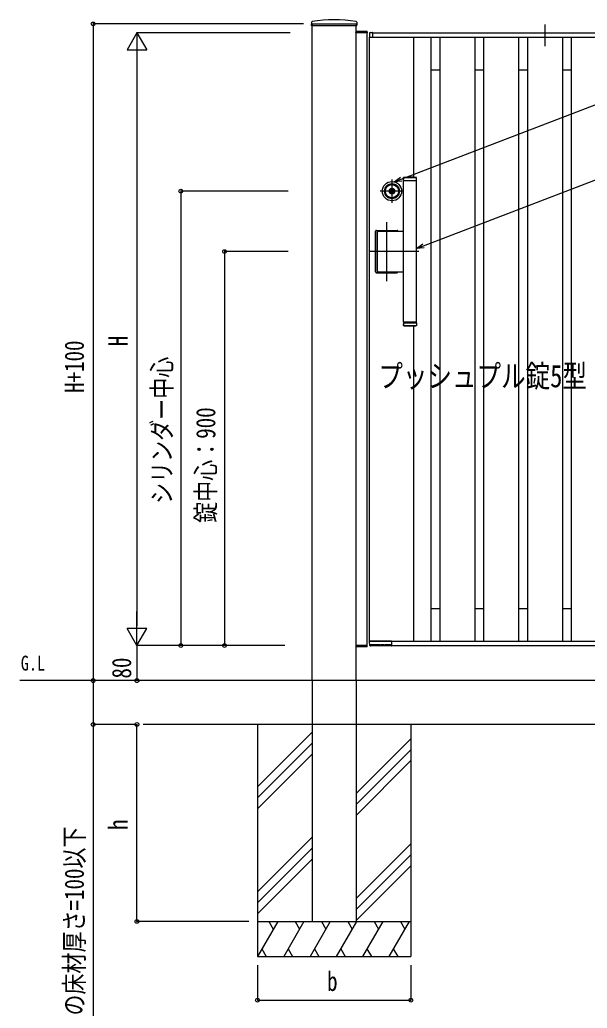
# Model space of a CAD drawing. Units: millimetres, scale not verified. Extents: x -4205 to 4205, y -2970 to 2970.
# Drawn here: x -1203 to 92, y -976 to 1282 of the extents above; entities that cross this region are included whole.
import ezdxf
from ezdxf.enums import TextEntityAlignment as Align

# ---------------------------------------------------------------- set-up
doc = ezdxf.new("R2010")
doc.units = ezdxf.units.MM
doc.header["$LTSCALE"] = 10
for name, color, linetype in [('0-3_USER1', 3, 'Continuous'), ('0-4_YKK_12', 2, 'Continuous'), ('0-6_YKK_A1', 4, 'Continuous'), ('0-7_YKK_D', 6, 'Continuous')]:
    doc.layers.add(name, color=color, linetype=linetype)
doc.styles.add('ＭＳ ゴシック', font='')
doc.styles.get('ＭＳ ゴシック').set_extended_font_data('MS Gothic')

msp = doc.modelspace()

# ---------------------------------------------------------------- linework, layer by layer
at = {"layer": '0-4_YKK_12'}
for p, q in [((-365.98, 684.94), (-365.98, 819.72)), ((-292.95, 752.33), (-404.98, 752.33))]:
    msp.add_line(p, q, dxfattribs=at)
at = {"layer": '0-6_YKK_A1'}
for p, q in [((-537.73, 1276.02), (-538.08, 1269.36)), ((-537.58, 1268.83), (-434.38, 1268.83)), ((-535.98, 1272.33), (-535.98, 1268.83)), ((-535.98, -227.67), (-535.98, 1268.83)), ((-435.98, -227.67), (-435.98, 1268.83)), ((-434.23, 1276.02), (-433.88, 1269.36)), ((-4.98, 1271.33), (-4.98, 1221.33)), ((-436.18, 1252.33), (-436.07, 1254.36)), ((-410.68, 1252.33), (-436.18, 1252.33)), ((-410.98, 1252.33), (-435.98, 1252.33)), ((-411.29, 1254.83), (-435.57, 1254.83)), ((-410.79, 1254.36), (-410.68, 1252.33)), ((-405.48, 1250.96), (-405.48, 1242.83)), ((-404.98, 1242.33), (395.02, 1242.33)), ((-404.98, 1242.33), (-398.28, 1242.33)), ((-404.98, -137.17), (-404.98, 1241.83)), ((-404.07, 1252.46), (-398.51, 1252.8)), ((-398.28, 1242.33), (-398.28, 1242.33)), ((-397.98, 1252.33), (388.02, 1252.33)), ((-397.98, 1242.33), (-397.98, 1252.33)), ((-397.98, 1242.63), (-397.98, 1252.3)), ((-304.98, 1242.33), (-304.98, 922.15)), ((-244.98, 1242.33), (-244.98, -137.67)), ((-164.98, 1242.33), (-164.98, -137.67)), ((-144.98, 1242.33), (-144.98, -137.67)), ((-64.98, 1242.33), (-64.98, -137.67)), ((-44.98, 1242.33), (-44.98, -137.67)), ((35.02, 1242.33), (35.02, -137.67)), ((55.02, 1242.33), (55.02, -137.67)), ((-264.98, 1167.33), (-244.98, 1167.33)), ((-164.98, 1167.33), (-144.98, 1167.33)), ((-64.98, 1167.33), (-44.98, 1167.33)), ((35.02, 1167.33), (55.02, 1167.33)), ((-353.98, 917.33), (-353.98, 863.33)), ((-327.98, 921.33), (-297.98, 921.33)), ((-327.98, 914.83), (-327.98, 921.33)), ((-327.98, 918.61), (-327.98, 917.61)), ((-327.98, 914.83), (-297.98, 914.83)), ((-327.98, 590.83), (-327.98, 913.83)), ((-297.98, 913.83), (-327.98, 913.83)), ((-326.98, 913.83), (-326.98, 914.83)), ((-298.98, 913.83), (-298.98, 914.83)), ((-297.98, 921.33), (-298.48, 921.83)), ((-297.98, 914.83), (-297.98, 921.33)), ((-297.98, 590.83), (-297.98, 913.83)), ((-326.98, 890.33), (-380.98, 890.33)), ((-358.14, 889.39), (-358.14, 891.27)), ((-357.84, 891.57), (-357.19, 891.57)), ((-357.84, 889.09), (-357.19, 889.09)), ((-357.08, 891.61), (-356.89, 891.73)), ((-357.08, 889.05), (-356.89, 888.92)), ((-356.89, 891.73), (-355.83, 891.73)), ((-356.89, 888.92), (-355.83, 888.92)), ((-355.83, 891.73), (-355.67, 891.16)), ((-355.83, 888.92), (-355.73, 889.29)), ((-355.58, 889.29), (-355.73, 889.29)), ((-355.48, 891.01), (-355.29, 891.01)), ((-355.02, 890.2), (-355.3, 889.48)), ((-355.02, 891.36), (-355.1, 891.14)), ((-355.02, 891.36), (-353.87, 891.36)), ((-354.88, 890.29), (-354.65, 890.29)), ((-354.5, 890.17), (-354.39, 889.54)), ((-352.94, 889.29), (-354.09, 889.29)), ((-353.46, 890.49), (-353.57, 891.12)), ((-353.08, 890.37), (-353.31, 890.37)), ((-352.94, 890.46), (-352.66, 891.18)), ((-352.94, 889.29), (-352.86, 889.52)), ((-352.48, 889.65), (-352.67, 889.65)), ((-352.38, 891.36), (-352.23, 891.36)), ((-352.14, 888.92), (-352.29, 889.5)), ((-352.14, 891.73), (-352.23, 891.36)), ((-351.07, 891.73), (-352.14, 891.73)), ((-351.07, 888.92), (-352.14, 888.92)), ((-350.88, 891.61), (-351.07, 891.73)), ((-350.88, 889.05), (-351.07, 888.92)), ((-350.12, 891.57), (-350.77, 891.57)), ((-350.12, 889.09), (-350.77, 889.09)), ((-349.82, 889.39), (-349.82, 891.27)), ((-391.48, 705.83), (-391.48, 798.83)), ((-390.98, 706.33), (-390.98, 798.33)), ((-389.48, 800.83), (-342.48, 800.83)), ((-388.98, 800.33), (-342.98, 800.33)), ((-387.33, 707.83), (-387.33, 796.83)), ((-385.33, 798.83), (-327.98, 798.83)), ((-389.48, 703.83), (-342.48, 703.83)), ((-388.98, 704.33), (-342.98, 704.33)), ((-385.33, 705.83), (-327.98, 705.83)), ((-297.98, 590.83), (-327.98, 590.83)), ((-327.98, 589.83), (-297.98, 589.83)), ((-327.98, 589.83), (-327.98, 583.33)), ((-327.98, 586.05), (-327.98, 587.05)), ((-326.98, 590.83), (-326.98, 589.83)), ((-298.98, 590.83), (-298.98, 589.83)), ((-297.98, 589.83), (-297.98, 583.33)), ((-327.98, 583.33), (-297.98, 583.33)), ((-304.98, 582.51), (-304.98, -137.67)), ((-297.98, 583.33), (-298.48, 582.83)), ((-264.98, -62.67), (-244.98, -62.67)), ((-164.98, -62.67), (-144.98, -62.67)), ((-64.98, -62.67), (-44.98, -62.67)), ((35.02, -62.67), (55.02, -62.67)), ((-436.18, -147.67), (-436.07, -149.7)), ((-410.68, -147.67), (-436.18, -147.67)), ((-411.29, -150.17), (-435.57, -150.17)), ((-410.79, -149.7), (-410.68, -147.67)), ((-404.87, -147.7), (-405.45, -138.2)), ((-404.98, -137.67), (395.02, -137.67)), ((-355.28, -137.67), (-404.95, -137.67)), ((-403.62, -148.17), (-404.37, -148.17)), ((-403.12, -147.68), (-403.09, -145.86)), ((-403.11, -147.17), (-356.81, -147.17)), ((-382.19, -145.57), (-402.77, -145.57)), ((-381.87, -145.86), (-381.86, -146.68)), ((-380.14, -146.68), (-380.12, -145.86)), ((-373.15, -145.57), (-379.81, -145.57)), ((-372.84, -145.86), (-372.82, -146.68)), ((-371.1, -146.68), (-371.09, -145.86)), ((-357.15, -145.57), (-370.77, -145.57)), ((-360.88, -145.57), (-360.86, -146.68)), ((-356.84, -145.86), (-356.81, -147.66)), ((-355.48, -148.16), (-356.31, -148.16)), ((-354.98, -137.67), (-354.98, -147.67)), ((-354.98, -137.97), (-354.98, -147.66)), ((-354.98, -147.67), (345.02, -147.67)), ((970.02, -227.67), (-1203.45, -227.67)), ((-535.98, -227.67), (-535.98, -777.67)), ((-435.98, -227.67), (-435.98, -777.67)), ((970.02, -327.67), (-921.71, -327.67)), ((-660.98, -327.67), (-660.98, -857.67)), ((-310.98, -327.67), (-310.98, -857.67)), ((-535.98, -345.46), (-660.98, -470.46)), ((-310.98, -360.46), (-435.98, -485.46)), ((-535.98, -370.46), (-660.98, -495.46)), ((-535.98, -395.46), (-660.98, -520.46)), ((-310.98, -385.46), (-435.98, -510.46)), ((-310.98, -410.46), (-435.98, -535.46)), ((-535.98, -585.46), (-660.98, -710.46)), ((-310.98, -600.46), (-435.98, -725.46)), ((-535.98, -610.46), (-660.98, -735.46)), ((-310.98, -625.46), (-435.98, -750.46)), ((-535.98, -635.46), (-660.98, -760.46)), ((-310.98, -650.46), (-435.98, -775.46)), ((-660.98, -777.67), (-310.98, -777.67)), ((-614.79, -777.67), (-660.98, -857.67)), ((-634.79, -777.67), (-624.79, -794.99)), ((-554.79, -777.67), (-600.98, -857.67)), ((-574.79, -777.67), (-564.79, -794.99)), ((-494.79, -777.67), (-540.98, -857.67)), ((-535.98, -777.67), (-435.98, -777.67)), ((-514.79, -777.67), (-504.79, -794.99)), ((-434.79, -777.67), (-480.98, -857.67)), ((-454.79, -777.67), (-444.79, -794.99)), ((-374.79, -777.67), (-420.98, -857.67)), ((-394.79, -777.67), (-384.79, -794.99)), ((-314.79, -777.67), (-360.98, -857.67)), ((-334.79, -777.67), (-324.79, -794.99)), ((-660.98, -857.67), (-310.98, -857.67)), ((-650.98, -840.35), (-640.98, -857.67)), ((-590.98, -840.35), (-580.98, -857.67)), ((-530.98, -840.35), (-520.98, -857.67)), ((-470.98, -840.35), (-460.98, -857.67)), ((-410.98, -840.35), (-400.98, -857.67)), ((-350.98, -840.35), (-340.98, -857.67))]:
    msp.add_line(p, q, dxfattribs=at)
for points in [[(-535.98, 1272.33), (-435.98, 1272.33), (-435.98, 1268.83)], [(-410.98, 1252.33), (-410.98, -147.67), (-435.98, -147.67)], [(-264.98, 1242.33), (-264.98, 737.83), (-264.98, -137.67)], [(-298.48, 921.83), (-327.48, 921.83), (-327.98, 921.33)], [(-298.48, 582.83), (-327.48, 582.83), (-327.98, 583.33)], [(-402.77, -145.57), (-402.91, -145.6), (-402.98, -145.65), (-403.03, -145.7), (-403.06, -145.76), (-403.08, -145.81), (-403.09, -145.86)], [(-381.87, -145.86), (-381.88, -145.82), (-381.89, -145.77), (-381.91, -145.73), (-381.94, -145.68), (-381.99, -145.63), (-382.07, -145.59), (-382.19, -145.57)], [(-379.81, -145.57), (-379.94, -145.6), (-380.02, -145.65), (-380.07, -145.7), (-380.1, -145.76), (-380.11, -145.81), (-380.12, -145.86)], [(-372.84, -145.86), (-372.84, -145.82), (-372.85, -145.77), (-372.88, -145.73), (-372.91, -145.68), (-372.96, -145.63), (-373.03, -145.59), (-373.15, -145.57)], [(-370.77, -145.57), (-370.91, -145.6), (-370.98, -145.65), (-371.03, -145.7), (-371.06, -145.76), (-371.08, -145.81), (-371.09, -145.86)], [(-356.84, -145.86), (-356.84, -145.82), (-356.85, -145.77), (-356.88, -145.73), (-356.91, -145.68), (-356.96, -145.63), (-357.03, -145.59), (-357.15, -145.57)]]:
    msp.add_lwpolyline(points, dxfattribs=at)
for radius in [22, 17, 15, 6.35, 5.6, 4.3]:
    msp.add_circle((-353.98, 890.33), radius, dxfattribs=at)
for centre, radius, start, end in [((-537.58, 1269.33), 0.5, 177, 270), ((-535.73, 1275.91), 2, 99.00123, 177), ((-485.98, 961.83), 320, 80.99877, 99.00123), ((-436.23, 1275.91), 2, 3, 80.99877), ((-434.38, 1269.33), 0.5, 270, 3), ((-435.57, 1254.33), 0.5, 90, 177), ((-411.29, 1254.33), 0.5, 3, 90), ((-403.98, 1250.96), 1.5, 93.5, 180), ((-404.98, 1242.83), 0.5, 180, 270), ((-398.48, 1252.3), 0.5, 0, 93.5), ((-398.28, 1242.63), 0.3, 270, 0), ((-312.98, 739.83), 182.5, 85.75781, 94.24219), ((-357.84, 891.27), 0.3, 90, 180), ((-357.84, 889.39), 0.3, 180, 270), ((-357.19, 891.77), 0.2, 270, 305), ((-357.19, 888.89), 0.2, 55, 90), ((-355.48, 891.21), 0.2, 195, 270), ((-355.58, 889.59), 0.3, 270, 338), ((-355.29, 891.21), 0.2, 270, 340), ((-354.88, 890.14), 0.15, 90, 158), ((-354.65, 890.14), 0.15, 10, 90), ((-354.09, 889.59), 0.3, 190, 270), ((-353.87, 891.06), 0.3, 10, 90), ((-353.31, 890.52), 0.15, 190, 270), ((-353.08, 890.52), 0.15, 270, 338), ((-352.67, 889.45), 0.2, 90, 160), ((-352.38, 891.06), 0.3, 90, 158), ((-352.48, 889.45), 0.2, 15, 90), ((-350.77, 891.77), 0.2, 235, 270), ((-350.77, 888.89), 0.2, 90, 125), ((-350.12, 891.27), 0.3, 0, 90), ((-350.12, 889.39), 0.3, 270, 0), ((-389.48, 798.83), 2, 90, 180), ((-388.98, 798.33), 2, 90, 180), ((-385.33, 796.83), 2, 90, 180), ((-342.98, 798.33), 2, 14.47751, 90), ((-342.48, 798.83), 2, 0, 90), ((-389.48, 705.83), 2, 180, 270), ((-388.98, 706.33), 2, 180, 270), ((-385.33, 707.83), 2, 180, 270), ((-342.98, 706.33), 2, 270, 345.52249), ((-342.48, 705.83), 2, 270, 0), ((-342.48, 705.83), 2, 358.47685, 0), ((-312.98, 764.83), 182.5, 265.75781, 274.24219), ((-435.57, -149.67), 0.5, 183, 270), ((-411.29, -149.67), 0.5, 270, 357), ((-404.95, -138.17), 0.5, 90, 183.5), ((-404.37, -147.67), 0.5, 183.5, 269.21081), ((-403.62, -147.67), 0.5, 269.18971, 359), ((-381.36, -146.67), 0.5, 181, 270), ((-380.64, -146.67), 0.5, 270, 359), ((-372.32, -146.67), 0.5, 181, 270), ((-371.6, -146.67), 0.5, 270, 359), ((-360.36, -146.67), 0.5, 181, 270), ((-356.31, -147.66), 0.5, 181.0014, 270.00152), ((-355.48, -147.66), 0.5, 270, 0), ((-355.28, -137.97), 0.3, 0, 90)]:
    msp.add_arc(centre, radius, start, end, dxfattribs=at)
at = {"layer": '0-7_YKK_D'}
for p, q in [((-555.98, 1272.33), (-1036.98, 1272.33)), ((-1035.98, 1272.33), (-1035.98, -227.67)), ((-935.98, 1252.33), (-958.48, 1213.36)), ((-585.98, 1252.33), (-936.98, 1252.33)), ((-935.98, 1252.33), (-913.48, 1213.36)), ((-935.98, 1252.33), (-935.98, 1174.39)), ((-958.48, 1213.36), (-913.48, 1213.36)), ((-935.98, 1207.33), (-935.98, -102.67)), ((-591.06, 890.33), (-836.98, 890.33)), ((-835.98, 890.33), (-835.98, -147.67)), ((-591.06, 752.33), (-736.98, 752.33)), ((-735.98, 752.33), (-735.98, -147.67)), ((-935.98, -147.67), (-935.98, -69.73)), ((-935.98, -147.67), (-958.48, -108.7)), ((-913.48, -108.7), (-958.48, -108.7)), ((-935.98, -147.67), (-913.48, -108.7)), ((-598.47, -147.67), (-936.98, -147.67)), ((-598.47, -147.67), (-936.98, -147.67)), ((-935.98, -147.67), (-935.98, -227.67)), ((-598.47, -147.67), (-836.98, -147.67)), ((-598.47, -147.67), (-736.98, -147.67)), ((-685.62, -227.67), (-1036.98, -227.67)), ((-1005.16, -227.67), (-1036.98, -227.67)), ((-855.98, -227.67), (-936.98, -227.67)), ((-941.71, -327.67), (-1036.98, -327.67)), ((-942, -327.67), (-934.98, -327.67)), ((-935.98, -777.66), (-935.98, -327.67)), ((-680.97, -777.66), (-936.98, -777.66)), ((-661, -877.67), (-661, -958.67)), ((-311, -877.67), (-311, -958.67)), ((-661, -957.67), (-311, -957.67))]:
    msp.add_line(p, q, dxfattribs=at)
for points in [[(-348.7, 911.69), (-332.83, 917.78), (615.67, 1281.83), (971.41, 1281.83)], [(-297.98, 759.4), (-282.11, 765.49), (603.02, 1104.77), (1251.75, 1104.77)], [(-331.2, 913.53), (-348.7, 911.69), (-334.47, 922.03)], [(-280.48, 761.23), (-297.98, 759.4), (-283.74, 769.74)], [(-1035.98, -227.67), (-1035.98, -327.67), (-1035.98, -1480.67)]]:
    msp.add_lwpolyline(points, dxfattribs=at)
for centre in [(-1035.98, 1272.33), (-835.98, 890.33), (-735.98, 752.33), (-835.98, -147.67), (-735.98, -147.67), (-1035.98, -227.67), (-1035.98, -227.67), (-935.98, -227.67), (-1035.98, -327.67), (-935.98, -327.67), (-935.98, -777.66), (-661, -957.67), (-311, -957.67)]:
    msp.add_circle(centre, 4.25, dxfattribs=at)

# ---------------------------------------------------------------- texts
at = {"layer": '0-3_USER1', "style": 'ＭＳ ゴシック', "width": 0.8}
for s, height, p in [('プッシュプル錠5型', 51.32, (-385, 427)), ('G.L', 33.99, (-1201.18, -214.84))]:
    msp.add_text(s, height=height, dxfattribs=at).set_placement(p, align=Align.BOTTOM_LEFT)
at = {"layer": '0-7_YKK_D', "style": 'ＭＳ ゴシック', "width": 0.8}
for s, p in [('H+100', (-1043.98, 429.53)), ('H', (-943.98, 536.33)), ('シリンダー中心', (-843.98, 176.13)), ('錠中心：900', (-743.98, 132.73)), ('80', (-935.98, -222.87)), ('インターロッキング等の床材厚さ=100以下', (-1043.98, -1472.67)), ('h', (-943.98, -568.67))]:
    msp.add_text(s, height=43.99, rotation=90, dxfattribs=at).set_placement(p, align=Align.BOTTOM_LEFT)
msp.add_text('b', height=43.99, dxfattribs=at).set_placement((-502, -949.67), align=Align.BOTTOM_LEFT)

doc.saveas('drawing.dxf')
